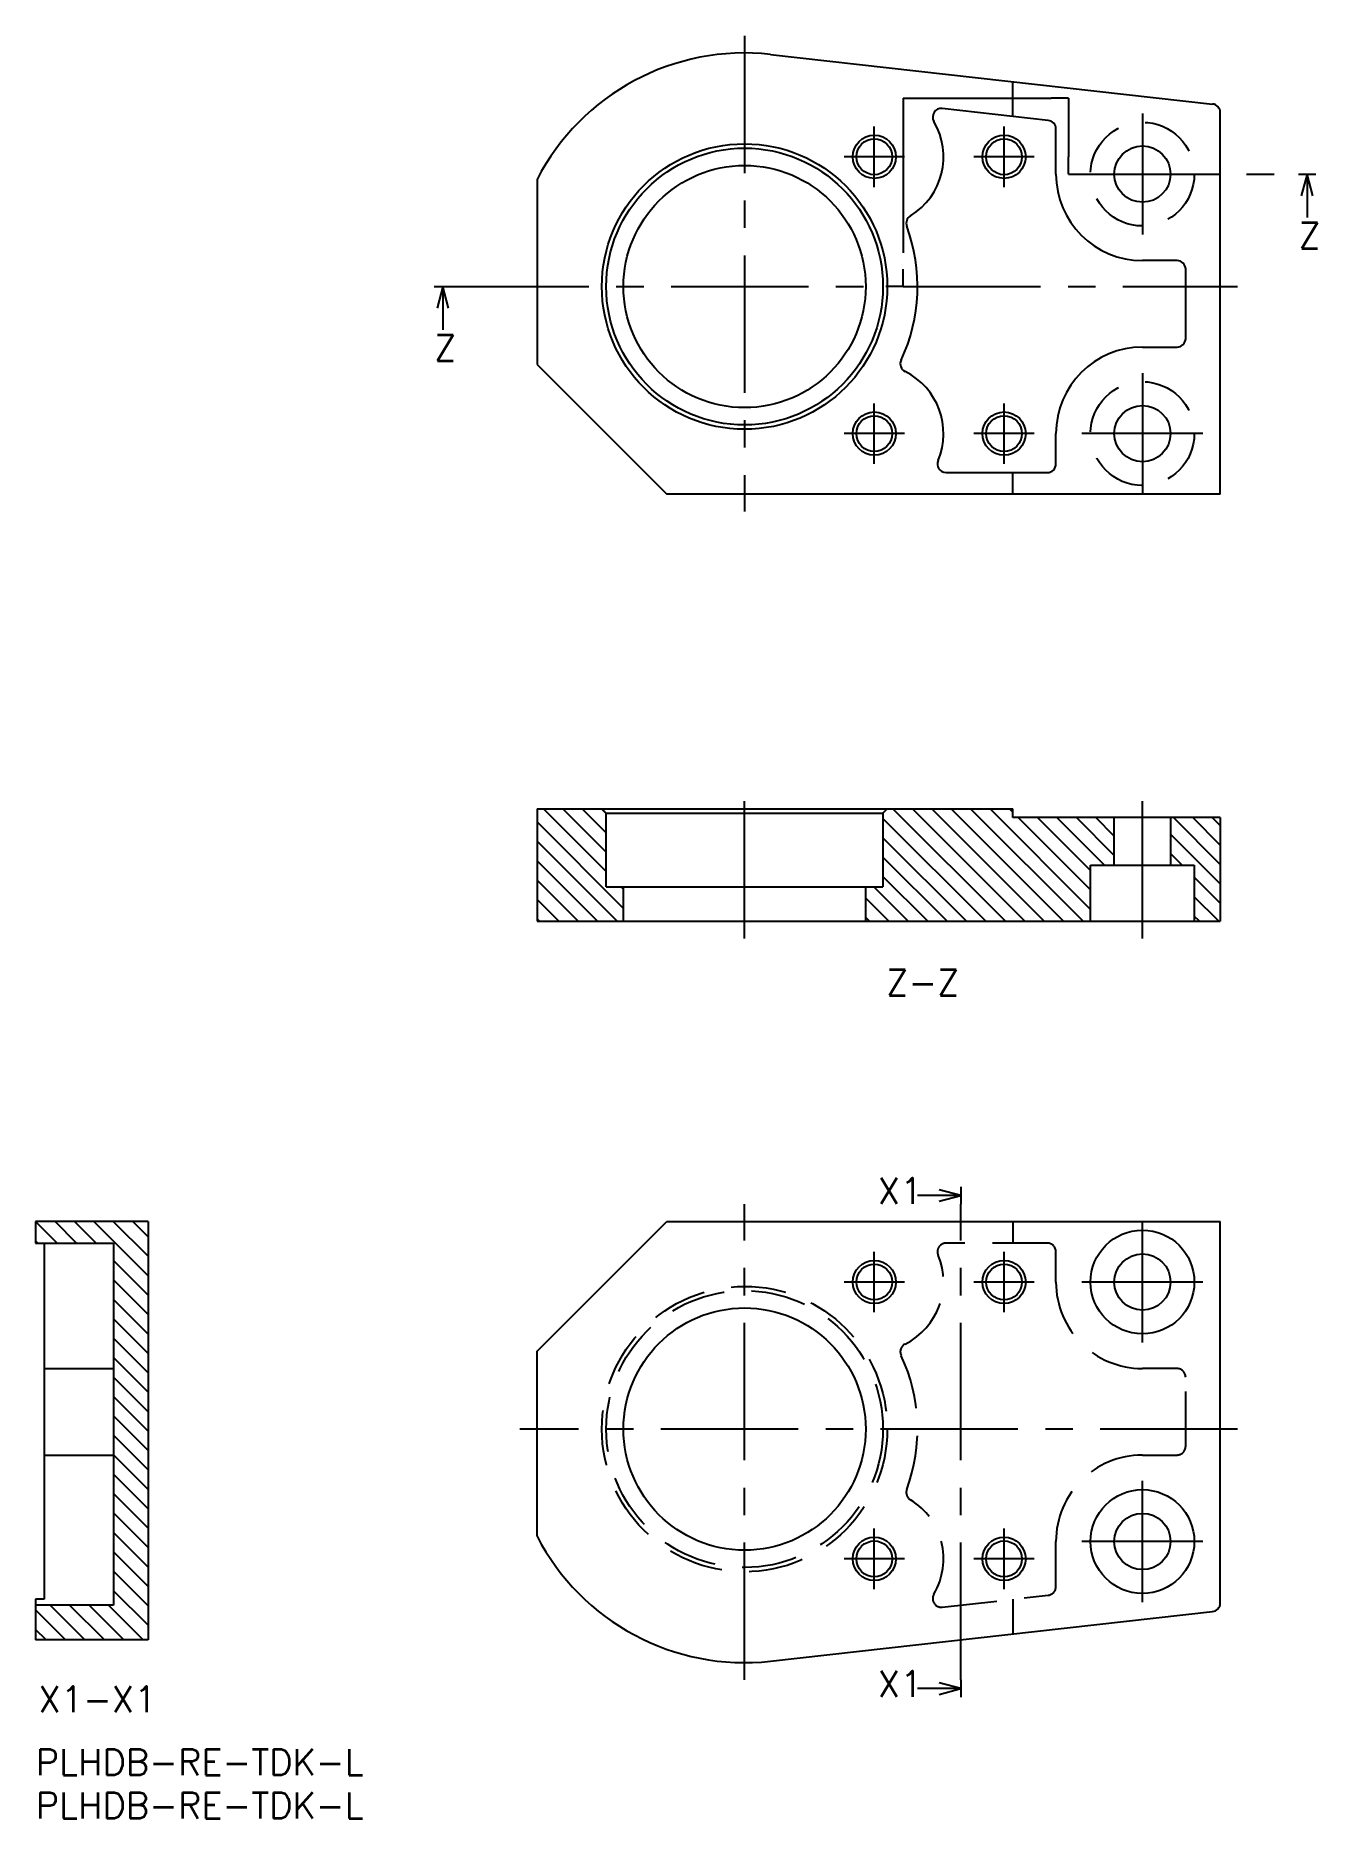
# Model space of a CAD drawing. Extents: x 0 to 148, y -8 to 198.
import ezdxf

# ---------------------------------------------------------------- set-up
doc = ezdxf.new("R2010")
doc.units = 0
doc.header["$LTSCALE"] = 0.5
doc.linetypes.add('CENTER', pattern=[50.8, 31.75, -6.35, 6.35, -6.35])
doc.linetypes.add('DASHED', pattern=[19.05, 12.7, -6.35])
for name, color, linetype in [('MSM_CENTER', 1, 'CENTER'), ('MSM_CONTINUOUS', 7, 'CONTINUOUS'), ('MSM_DASHED', 4, 'DASHED'), ('MSM_NARROW', 5, 'CONTINUOUS'), ('MSM_PART_NUMBER', 7, 'CONTINUOUS')]:
    doc.layers.add(name, color=color, linetype=linetype)
doc.styles.get("Standard").update_dxf_attribs({"font": 'txt.shx', "height": 2, "bigfont": 'bigfont.shx'})

# ---------------------------------------------------------------- blocks, each defined once
blk = doc.blocks.new('*U90')
at = {"layer": 'MSM_PART_NUMBER'}
blk.add_text('PLHDB-RE-TDK-L', height=3, dxfattribs=at).set_placement((0, -3))
blk = doc.blocks.new('*U91')
at = {"layer": 'MSM_PART_NUMBER'}
blk.add_text('PLHDB-RE-TDK-L', height=3, dxfattribs=at).set_placement((0, -8))

msp = doc.modelspace()

# ---------------------------------------------------------------- linework, layer by layer
at = {"layer": 'MSM_CENTER'}
for p, q in [((81.97, 198.08), (81.97, 143.08)), ((102.32, 190.85), (117.41, 190.85)), ((96.97, 180.58), (96.97, 187.58)), ((100.32, 188.85), (100.32, 171.08)), ((111.97, 180.58), (111.97, 187.58)), ((119.41, 188.85), (119.41, 184.08)), ((127.97, 189.08), (127.97, 175.08)), ((100.47, 184.08), (93.47, 184.08)), ((115.47, 184.08), (108.47, 184.08)), ((120.97, 182.08), (146, 182.08)), ((48.08, 169.08), (98.32, 169.08)), ((100.32, 169.08), (138.97, 169.08)), ((127.97, 159.08), (127.97, 145.08)), ((96.97, 148.58), (96.97, 155.58)), ((111.97, 148.58), (111.97, 155.58)), ((100.47, 152.08), (93.47, 152.08)), ((115.47, 152.08), (108.47, 152.08)), ((134.97, 152.08), (120.97, 152.08)), ((81.97, 93.7), (81.97, 110.7)), ((127.97, 93.7), (127.97, 109.7)), ((81.97, 8), (81.97, 63)), ((106.97, 8), (106.97, 63)), ((127.97, 47), (127.97, 61)), ((96.97, 50.5), (96.97, 57.5)), ((111.97, 50.5), (111.97, 57.5)), ((100.47, 54), (93.47, 54)), ((115.47, 54), (108.47, 54)), ((134.97, 54), (120.97, 54)), ((138.97, 37), (55.97, 37)), ((127.97, 17), (127.97, 31)), ((96.97, 18.5), (96.97, 25.5)), ((111.97, 18.5), (111.97, 25.5)), ((134.97, 24), (120.97, 24)), ((100.47, 22), (93.47, 22)), ((115.47, 22), (108.47, 22))]:
    msp.add_line(p, q, dxfattribs=at)
at = {"layer": 'MSM_CONTINUOUS'}
for p, q in [((84.98, 195.92), (136.08, 190.18)), ((112.97, 188.75), (112.97, 192.78)), ((100.32, 190.85), (100.32, 188.85)), ((100.32, 190.85), (102.32, 190.85)), ((117.08, 188.29), (104.83, 189.67)), ((119.41, 190.85), (117.41, 190.85)), ((119.41, 190.85), (119.41, 188.85)), ((136.97, 145.08), (136.97, 189.19)), ((117.97, 182.08), (117.97, 187.3)), ((119.41, 182.08), (119.41, 184.08)), ((57.97, 181.45), (57.97, 160.08)), ((119.41, 182.08), (121.41, 182.08)), ((100.32, 169.08), (100.32, 171.08)), ((131.97, 172.08), (127.97, 172.08)), ((132.97, 163.08), (132.97, 171.08)), ((100.32, 169.08), (98.32, 169.08)), ((127.97, 162.08), (131.97, 162.08)), ((57.97, 160.08), (72.97, 145.08)), ((117.97, 148.58), (117.97, 152.08)), ((105.26, 147.58), (116.97, 147.58)), ((112.97, 145.08), (112.97, 147.58)), ((136.97, 145.08), (72.97, 145.08)), ((57.97, 108.7), (112.97, 108.7)), ((57.97, 108.7), (57.97, 95.7)), ((65.97, 108.2), (65.47, 108.7)), ((65.97, 99.7), (65.97, 108.2)), ((65.97, 108.2), (97.97, 108.2)), ((98.47, 108.7), (97.97, 108.2)), ((97.97, 108.2), (97.97, 99.7)), ((112.97, 107.7), (112.97, 108.7)), ((136.97, 107.7), (112.97, 107.7)), ((124.72, 102.2), (124.72, 107.7)), ((131.22, 107.7), (131.22, 102.2)), ((136.97, 107.7), (136.97, 95.7)), ((121.97, 102.2), (133.97, 102.2)), ((121.97, 95.7), (121.97, 102.2)), ((133.97, 102.2), (133.97, 95.7)), ((65.97, 99.7), (97.97, 99.7)), ((67.97, 95.7), (67.97, 99.7)), ((95.97, 95.7), (95.97, 99.7)), ((57.97, 95.7), (136.97, 95.7)), ((0, 61), (0, 58.5)), ((13, 61), (0, 61)), ((13, 61), (13, 12.63)), ((57.97, 46), (72.97, 61)), ((72.97, 61), (136.97, 61)), ((136.97, 16.89), (136.97, 61)), ((0, 58.5), (9, 58.5)), ((1, 58.5), (1, 17.33)), ((9, 58.5), (9, 16.66)), ((57.97, 24.63), (57.97, 46)), ((1, 44), (9, 44)), ((1, 34), (9, 34)), ((0, 17.33), (0, 12.63)), ((1, 17.33), (0, 17.33)), ((9, 16.66), (0, 16.66)), ((84.98, 10.17), (136.08, 15.9)), ((13, 12.63), (0, 12.63))]:
    msp.add_line(p, q, dxfattribs=at)
for centre, radius in [((81.97, 169.08), 16.5), ((96.97, 184.08), 2.07), ((111.97, 184.08), 2.07), ((81.97, 169.08), 16), ((127.97, 182.08), 3.25), ((81.97, 169.08), 14), ((127.97, 152.08), 3.25), ((96.97, 152.08), 2.07), ((111.97, 152.08), 2.07), ((127.97, 54), 6), ((96.97, 54), 2.07), ((111.97, 54), 2.07), ((127.97, 54), 3.25), ((81.97, 37), 14), ((127.97, 24), 6), ((127.97, 24), 3.25), ((96.97, 22), 2.07), ((111.97, 22), 2.07)]:
    msp.add_circle(centre, radius, dxfattribs=at)
for centre, radius, start, end in [((81.97, 169.08), 27, 83.5999, 152.734), ((104.72, 188.67), 1, 83.5999, 210.6405), ((135.97, 189.19), 1, 0, 83.5999), ((96.97, 184.08), 8, 301.367, 30.6405), ((116.97, 187.3), 1, 0, 83.5999), ((127.97, 182.08), 10, 180, 270), ((101.66, 176.4), 1, 121.367, 200.3864), ((81.97, 169.08), 20, 334.8072, 20.3864), ((131.97, 171.08), 1, 0, 90), ((131.97, 163.08), 1, 270, 0), ((127.97, 152.08), 10, 90, 180), ((100.97, 160.15), 1, 154.8072, 243.5945), ((96.97, 152.08), 8, 337.1146, 63.5945), ((105.26, 148.58), 1, 157.1146, 270), ((116.97, 148.58), 1, 270, 0), ((81.97, 37), 27, 207.266, 276.4001), ((135.97, 16.89), 1, 276.4001, 0)]:
    msp.add_arc(centre, radius, start, end, dxfattribs=at)
at = {"layer": 'MSM_DASHED'}
for p, q in [((112.97, 61), (112.97, 58.5)), ((116.97, 58.5), (105.26, 58.5)), ((117.97, 54), (117.97, 57.5)), ((131.97, 44), (127.97, 44)), ((132.97, 35), (132.97, 43)), ((127.97, 34), (131.97, 34)), ((117.97, 18.79), (117.97, 24)), ((104.83, 16.42), (117.08, 17.79)), ((112.97, 17.33), (112.97, 13.31))]:
    msp.add_line(p, q, dxfattribs=at)
for centre, radius in [((127.97, 182.08), 6), ((127.97, 152.08), 6), ((81.97, 37), 16.5), ((81.97, 37), 16)]:
    msp.add_circle(centre, radius, dxfattribs=at)
for centre, radius, start, end in [((105.26, 57.5), 1, 90, 202.8854), ((116.97, 57.5), 1, 0, 90), ((96.97, 54), 8, 296.4055, 22.8854), ((127.97, 54), 10, 180, 270), ((100.97, 45.94), 1, 116.4055, 205.1928), ((81.97, 37), 20, 339.6136, 25.1928), ((131.97, 43), 1, 0, 90), ((127.97, 24), 10, 90, 180), ((131.97, 35), 1, 270, 0), ((101.66, 29.68), 1, 159.6136, 238.633), ((96.97, 22), 8, 329.3595, 58.633), ((116.97, 18.79), 1, 276.4001, 0), ((104.72, 17.41), 1, 149.3595, 276.4001)]:
    msp.add_arc(centre, radius, start, end, dxfattribs=at)
at = {"layer": 'MSM_NARROW'}
for p, q in [((67.97, 97.19), (57.97, 107.19)), ((65.97, 101.44), (58.71, 108.7)), ((65.97, 103.68), (60.95, 108.7)), ((65.97, 105.93), (63.2, 108.7)), ((65.97, 108.17), (65.44, 108.7)), ((109.88, 95.7), (97.97, 107.6)), ((112.12, 95.7), (99.12, 108.7)), ((114.37, 95.7), (101.37, 108.7)), ((116.61, 95.7), (103.61, 108.7)), ((118.86, 95.7), (105.86, 108.7)), ((121.1, 95.7), (108.1, 108.7)), ((121.97, 97.07), (110.35, 108.7)), ((112.97, 108.32), (112.59, 108.7)), ((121.97, 99.32), (113.59, 107.7)), ((121.97, 101.56), (115.84, 107.7)), ((123.58, 102.2), (118.08, 107.7)), ((124.72, 103.3), (120.33, 107.7)), ((124.72, 105.55), (122.57, 107.7)), ((136.97, 102.28), (131.55, 107.7)), ((136.97, 104.52), (133.8, 107.7)), ((136.97, 106.77), (136.04, 107.7)), ((107.63, 95.7), (97.97, 105.36)), ((136.97, 100.03), (131.22, 105.78)), ((67.22, 95.7), (57.97, 104.95)), ((105.39, 95.7), (97.97, 103.11)), ((132.56, 102.2), (131.22, 103.54)), ((64.97, 95.7), (57.97, 102.7)), ((62.73, 95.7), (57.97, 100.46)), ((67.97, 99.44), (67.71, 99.7)), ((100.9, 95.7), (96.9, 99.7)), ((103.14, 95.7), (97.97, 100.87)), ((136.97, 97.79), (133.97, 100.79)), ((60.48, 95.7), (57.97, 98.21)), ((98.65, 95.7), (95.97, 98.38)), ((136.82, 95.7), (133.97, 98.54)), ((58.24, 95.7), (57.97, 95.97)), ((96.4, 95.7), (95.97, 96.13)), ((134.57, 95.7), (133.97, 96.3)), ((2.49, 58.5), (0, 60.99)), ((4.74, 58.5), (2.24, 61)), ((6.99, 58.5), (4.49, 61)), ((13, 54.73), (6.73, 61)), ((13, 56.98), (8.98, 61)), ((13, 59.22), (11.22, 61)), ((0.25, 58.5), (0, 58.75)), ((13, 52.49), (9, 56.49)), ((13, 50.24), (9, 54.24)), ((13, 47.99), (9, 51.99)), ((13, 45.75), (9, 49.75)), ((13, 43.5), (9, 47.5)), ((13, 41.26), (9, 45.26)), ((13, 39.01), (9, 43.01)), ((13, 36.77), (9, 40.77)), ((13, 34.52), (9, 38.52)), ((13, 32.28), (9, 36.28)), ((13, 30.03), (9, 34.03)), ((13, 27.79), (9, 31.79)), ((13, 25.54), (9, 29.54)), ((13, 23.3), (9, 27.3)), ((13, 21.05), (9, 25.05)), ((13, 18.81), (9, 22.81)), ((13, 16.56), (9, 20.56)), ((5.7, 12.63), (1.68, 16.66)), ((7.95, 12.63), (3.92, 16.66)), ((10.19, 12.63), (6.17, 16.66)), ((12.44, 12.63), (8.41, 16.66)), ((13, 14.32), (9, 18.32)), ((3.46, 12.63), (0, 16.09)), ((1.21, 12.63), (0, 13.85))]:
    msp.add_line(p, q, dxfattribs=at)
for centre in [(96.97, 184.08), (111.97, 184.08), (96.97, 152.08), (111.97, 152.08), (96.97, 54), (111.97, 54), (96.97, 22), (111.97, 22)]:
    msp.add_circle(centre, 2.5, dxfattribs=at)
at = {"layer": 'MSM_PART_NUMBER'}
for p, q in [((146, 182.08), (148, 182.08)), ((147, 182.08), (146.33, 179.58)), ((147.67, 179.58), (147, 182.08)), ((147, 182.08), (147, 177.08)), ((46.08, 169.08), (48.08, 169.08)), ((47.08, 169.08), (46.41, 166.58)), ((47.75, 166.58), (47.08, 169.08)), ((47.08, 169.08), (47.08, 164.08)), ((106.97, 64), (101.97, 64)), ((106.97, 64), (104.47, 64.67)), ((104.47, 63.33), (106.97, 64)), ((106.97, 65), (106.97, 63)), ((106.97, 7), (101.97, 7)), ((106.97, 7), (104.47, 7.67)), ((104.47, 6.33), (106.97, 7)), ((106.97, 8), (106.97, 6))]:
    msp.add_line(p, q, dxfattribs=at)

# ---------------------------------------------------------------- block references
at = {"layer": 'MSM_CONTINUOUS'}
for name in ['*U90', '*U91']:
    msp.add_blockref(name, (0, 0), dxfattribs=at)

# ---------------------------------------------------------------- texts
at = {"layer": 'MSM_PART_NUMBER'}
for s, p in [('Z', (146.01, 173.49)), ('Z', (46.08, 160.49)), ('Z-Z', (98.34, 87.14)), ('X1', (97.39, 63.04)), ('X1', (97.39, 6.04)), ('X1-X1', (0.34, 4.27))]:
    msp.add_text(s, height=3, dxfattribs=at).set_placement(p)

doc.saveas('drawing.dxf')
